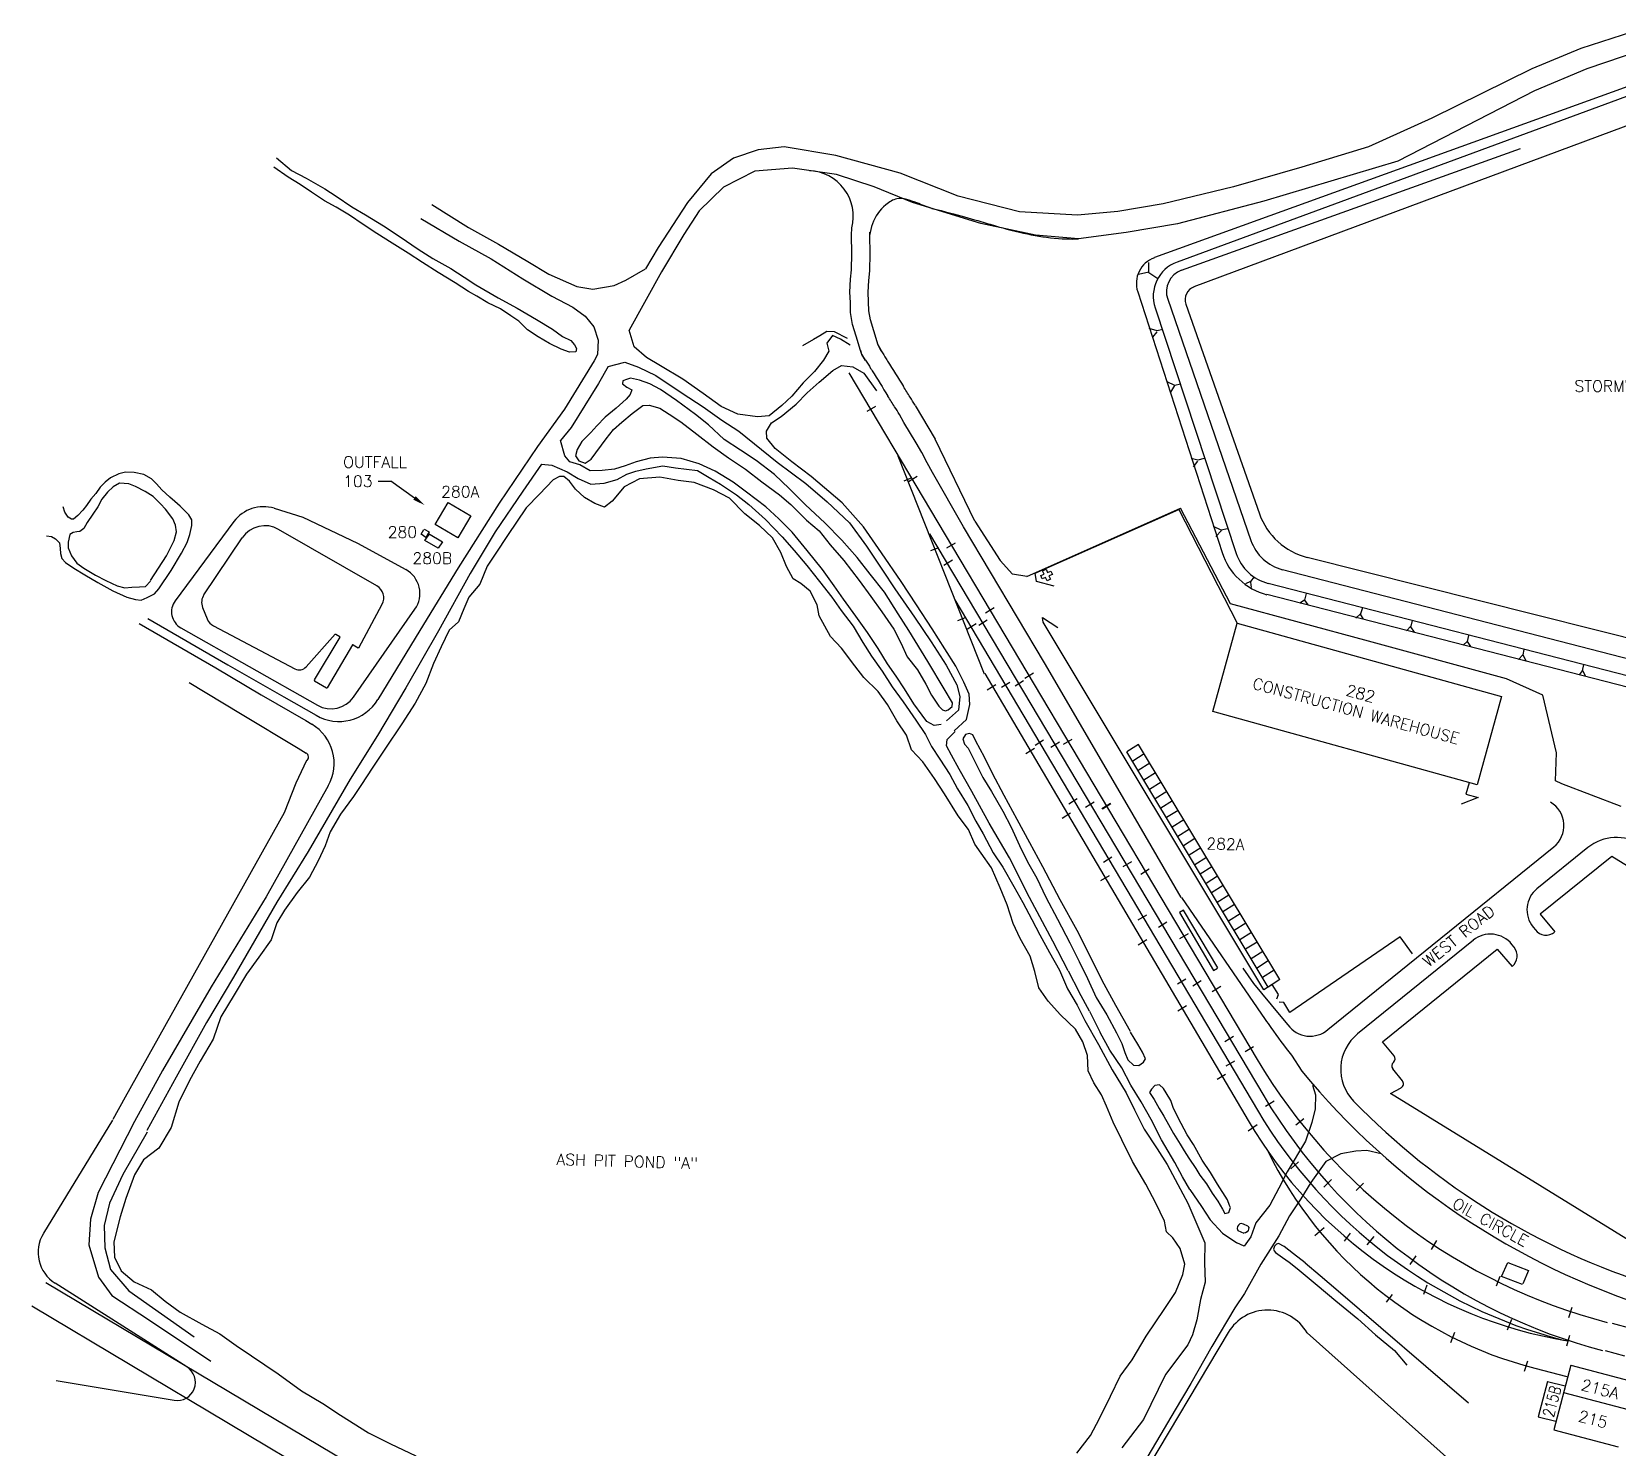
# Model space of a CAD drawing. Extents: x -16413 to 78405, y -232 to 83089.
# Drawn here: x -14526 to 6293, y 23874 to 42465 of the extents above; entities that cross this region are included whole.
import ezdxf
from ezdxf.enums import TextEntityAlignment as Align

# ---------------------------------------------------------------- set-up
doc = ezdxf.new("R2010")
doc.units = 0
doc.header["$LTSCALE"] = 350
doc.header["$MEASUREMENT"] = 0
doc.layers.add('BACKGROUND', color=7, linetype='CONTINUOUS')
doc.styles.add('SIMPLEX', font='SIMPLEX')
doc.styles.add('SITEMAS$0$SIMPLEX', font='SIMPLEX', dxfattribs={"width": 0.75})

msp = doc.modelspace()

# ---------------------------------------------------------------- linework, layer by layer
at = {"layer": 'BACKGROUND'}
for p, q in [((8210, 42387), (216, 39498)), ((8472, 42372), (513, 39439)), ((6493, 42465), (5815, 42246)), ((5815, 42246), (5169, 41978)), ((6601, 42220), (5894, 41976)), ((8570, 42030), (735, 39115)), ((5169, 41978), (3857, 41331)), ((5894, 41976), (5206, 41688)), ((5206, 41688), (3411, 40767)), ((3857, 41331), (3025, 40955)), ((-11311, 40807), (-11113, 40644)), ((-4988, 40914), (-5312, 40804)), ((-4646, 40954), (-4988, 40914)), ((-3969, 40839), (-4646, 40954)), ((-3125, 40606), (-3969, 40839)), ((572, 39333), (5024, 40932)), ((3025, 40955), (2151, 40686)), ((-11157, 40554), (-11348, 40685)), ((-11113, 40644), (-10924, 40540)), ((-5603, 40597), (-5917, 40222)), ((-5312, 40804), (-5603, 40597)), ((-5030, 40632), (-5443, 40422)), ((-4535, 40672), (-5030, 40632)), ((-3961, 40588), (-4535, 40672)), ((-2362, 40304), (-3125, 40606)), ((2151, 40686), (1254, 40430)), ((3411, 40767), (1654, 40240)), ((-10999, 40460), (-11157, 40554)), ((-10854, 40356), (-10999, 40460)), ((-10924, 40540), (-10675, 40401)), ((-10675, 40401), (-10527, 40304)), ((-5443, 40422), (-5764, 40113)), ((-3464, 40429), (-3961, 40588)), ((-2963, 40222), (-3464, 40429)), ((1254, 40430), (330, 40205)), ((-10680, 40243), (-10854, 40356)), ((-10530, 40163), (-10680, 40243)), ((-10527, 40304), (-10323, 40165)), ((-9270, 40196), (-8789, 39892)), ((-5917, 40222), (-6300, 39630)), ((-2062, 39946), (-2963, 40222)), ((-1558, 40099), (-2362, 40304)), ((330, 40205), (-263, 40103)), ((1654, 40240), (520, 39943)), ((-10352, 40057), (-10530, 40163)), ((-10174, 39933), (-10352, 40057)), ((-10323, 40165), (-10145, 40059)), ((-10145, 40059), (-9906, 39917)), ((-9415, 40014), (-8912, 39714)), ((-5764, 40113), (-5963, 39804)), ((-794, 40054), (-1558, 40099)), ((-263, 40103), (-794, 40054)), ((-9993, 39817), (-10174, 39933)), ((-9792, 39688), (-9993, 39817)), ((-9906, 39917), (-9689, 39770)), ((-9689, 39770), (-9453, 39611)), ((-8789, 39892), (-8397, 39677)), ((-5963, 39804), (-6257, 39311)), ((-3763, 39795), (-3758, 39890)), ((-3758, 39551), (-3763, 39795)), ((-3523, 39789), (-3520, 39834)), ((-3518, 39551), (-3523, 39789)), ((-1347, 39794), (-2062, 39946)), ((-783, 39747), (-1347, 39794)), ((-156, 39829), (-783, 39747)), ((520, 39943), (-156, 39829)), ((-9584, 39555), (-9792, 39688)), ((-9396, 39435), (-9584, 39555)), ((-9453, 39611), (-9258, 39486)), ((-8912, 39714), (-8494, 39484)), ((-8397, 39677), (-8013, 39448)), ((-6300, 39630), (-6465, 39352)), ((-9189, 39302), (-9396, 39435)), ((-9258, 39486), (-9023, 39355)), ((-9023, 39355), (-8848, 39242)), ((-8494, 39484), (-8079, 39218)), ((-8013, 39448), (-7736, 39283)), ((-6727, 39202), (-6465, 39352)), ((-3763, 39339), (-3758, 39551)), ((-3523, 39325), (-3518, 39551)), ((143, 39299), (143, 39436)), ((-8964, 39168), (-9189, 39302)), ((-8789, 39055), (-8964, 39168)), ((-8848, 39242), (-8693, 39141)), ((-8693, 39141), (-8402, 38968)), ((-8079, 39218), (-7695, 38990)), ((-7736, 39283), (-7368, 39118)), ((-6877, 39130), (-6727, 39202)), ((-6257, 39311), (-6683, 38547)), ((-3784, 39045), (-3774, 39215)), ((-3774, 39215), (-3763, 39339)), ((-3543, 39044), (-3534, 39197)), ((-3534, 39197), (-3523, 39325)), ((141, 39307), (7, 39277)), ((262, 39221), (143, 39299)), ((-8683, 38992), (-8789, 39055)), ((-8538, 38906), (-8683, 38992)), ((-8402, 38968), (-8150, 38836)), ((-7695, 38990), (-7423, 38846)), ((-7368, 39118), (-7157, 39082)), ((-7157, 39082), (-6877, 39130)), ((-3777, 38910), (-3784, 39045)), ((-3537, 38917), (-3543, 39044)), ((-4, 39048), (1103, 35627)), ((390, 38953), (1482, 35785)), ((-8371, 38824), (-8538, 38906)), ((-8236, 38735), (-8371, 38824)), ((-8128, 38662), (-8236, 38735)), ((-8150, 38836), (-7898, 38686)), ((-7423, 38846), (-7258, 38730)), ((-7258, 38730), (-7144, 38591)), ((-3776, 38776), (-3777, 38910)), ((-3747, 38622), (-3776, 38776)), ((-3536, 38800), (-3537, 38917)), ((-3513, 38680), (-3536, 38800)), ((223, 38838), (1290, 35613)), ((628, 38887), (1594, 36135)), ((-8015, 38550), (-8128, 38662)), ((-7874, 38457), (-8015, 38550)), ((-7898, 38686), (-7687, 38560)), ((-7687, 38560), (-7556, 38464)), ((-7144, 38591), (-7088, 38414)), ((-6617, 38328), (-6683, 38547)), ((-4088, 38529), (-4179, 38471)), ((-3986, 38525), (-4088, 38529)), ((-3813, 38438), (-3986, 38525)), ((-3699, 38467), (-3747, 38622)), ((-3470, 38537), (-3513, 38680)), ((-3413, 38348), (-3470, 38537)), ((252, 38535), (148, 38569)), ((246, 38524), (190, 38455)), ((324, 38553), (252, 38535)), ((-7728, 38370), (-7874, 38457)), ((-7575, 38297), (-7728, 38370)), ((-7556, 38464), (-7446, 38408)), ((-7446, 38408), (-7398, 38353)), ((-7398, 38353), (-7374, 38303)), ((-7088, 38414), (-7095, 38226)), ((-6453, 38186), (-6617, 38328)), ((-4262, 38424), (-4406, 38341)), ((-4179, 38471), (-4262, 38424)), ((-4012, 38474), (-4087, 38373)), ((-4087, 38373), (-4061, 38269)), ((-3908, 38427), (-4012, 38474)), ((-3778, 38350), (-3908, 38427)), ((-3643, 38279), (-3699, 38467)), ((-3372, 38270), (-3413, 38348)), ((-3370, 38275, -4740), (-3411, 38353, -4740)), ((-7464, 38258), (-7575, 38297)), ((-7141, 38141), (-7532, 37508)), ((-7381, 38262), (-7464, 38258)), ((-7374, 38303), (-7381, 38262)), ((-7095, 38226), (-7141, 38141)), ((-6956, 38068), (-6740, 38123)), ((-6740, 38123), (-6558, 38059)), ((-6269, 38077), (-6453, 38186)), ((-4131, 38151), (-4249, 38001)), ((-4061, 38269), (-4131, 38151)), ((-3627, 38224), (-3643, 38279)), ((-3625, 38229, -4740), (-3641, 38284, -4740)), ((-3577, 38146), (-3627, 38224)), ((-3576, 38151, -4740), (-3625, 38229, -4740)), ((-6956, 38068), (-7084, 37844)), ((-6717, 37899), (-6764, 37882)), ((-6665, 37913), (-6717, 37899)), ((-6546, 37887), (-6665, 37913)), ((-6558, 38059), (-6329, 37952)), ((-6329, 37952), (-5985, 37718)), ((-5977, 37903), (-6269, 38077)), ((-5709, 37714), (-5977, 37903)), ((-4249, 38001), (-4395, 37854)), ((-4186, 37861), (-4006, 38017)), ((-4006, 38017), (-3894, 38082)), ((-3894, 38082), (-3743, 38066)), ((-3799, 37984), (1565, 28967)), ((-3743, 38066), (-3602, 37982)), ((-3602, 37982), (-3433, 37749)), ((-7084, 37844), (-7442, 37268)), ((-6764, 37882), (-6770, 37841)), ((-6770, 37841), (-6714, 37799)), ((-6667, 37699), (-6719, 37641)), ((-6714, 37799), (-6648, 37760)), ((-6648, 37760), (-6667, 37699)), ((-6411, 37842), (-6546, 37887)), ((-6268, 37766), (-6411, 37842)), ((-6058, 37623), (-6268, 37766)), ((-5985, 37718), (-5710, 37540)), ((-5473, 37545), (-5709, 37714)), ((-4395, 37854), (-4544, 37679)), ((-4489, 37574), (-4343, 37721)), ((-4343, 37721), (-4186, 37861)), ((485, 37819), (383, 37867)), ((477, 37817), (426, 37731)), ((558, 37838), (485, 37819)), ((-7532, 37508), (-7884, 37019)), ((-6852, 37523), (-6995, 37402)), ((-6719, 37641), (-6852, 37523)), ((-6643, 37452), (-6501, 37556)), ((-6501, 37556), (-6418, 37560)), ((-6418, 37560), (-6279, 37522)), ((-6279, 37522), (-6157, 37441)), ((-5809, 37439), (-6058, 37623)), ((-5710, 37540), (-5464, 37363)), ((-5255, 37444), (-5473, 37545)), ((-4677, 37554), (-4845, 37419)), ((-4687, 37413), (-4489, 37574)), ((-4544, 37679), (-4677, 37554)), ((-3557, 37480), (-3444, 37549)), ((-2927, 37558, -4740), (-2665, 37114, -4740)), ((-7442, 37268), (-7584, 37095)), ((-7107, 37290), (-7186, 37203)), ((-6995, 37402), (-7107, 37290)), ((-6886, 37239), (-6776, 37335)), ((-6776, 37335), (-6643, 37452)), ((-6157, 37441), (-6003, 37340)), ((-6003, 37340), (-5793, 37179)), ((-5640, 37303), (-5809, 37439)), ((-5433, 37108), (-5640, 37303)), ((-5464, 37363), (-5243, 37218)), ((-4998, 37408), (-5255, 37444)), ((-4845, 37419), (-4998, 37408)), ((-4876, 37219), (-4812, 37327)), ((-4812, 37327), (-4687, 37413)), ((-3073, 37334, -4740), (-3133, 37436, -4740)), ((-2915, 37066, -4740), (-3073, 37334, -4740)), ((-7525, 36897), (-7584, 37095)), ((-7301, 37084), (-7364, 36978)), ((-7186, 37203), (-7301, 37084)), ((-7180, 36850), (-6985, 37119)), ((-6985, 37119), (-6886, 37239)), ((-5793, 37179), (-5578, 37015)), ((-5219, 36971), (-5433, 37108)), ((-5243, 37218), (-4737, 36814)), ((-4872, 37128), (-4876, 37219)), ((-4763, 36990), (-4872, 37128)), ((-2840, 36937, -4740), (-2915, 37066, -4740)), ((-2143, 36035, -4740), (-2665, 37114, -4740)), ((-7884, 37019), (-8389, 36272)), ((-7460, 36816), (-7525, 36897)), ((-7364, 36978), (-7388, 36893)), ((-7388, 36893), (-7344, 36831)), ((-7257, 36797), (-7180, 36850)), ((-6406, 36863), (-6588, 36817)), ((-6243, 36878), (-6406, 36863)), ((-6000, 36860), (-6243, 36878)), ((-5762, 36788), (-6000, 36860)), ((-5578, 37015), (-5378, 36869)), ((-5378, 36869), (-5154, 36718)), ((-5015, 36832), (-5219, 36971)), ((-4545, 36816), (-4763, 36990)), ((-2016, 34028), (-3148, 36889)), ((-2769, 36803, -4740), (-2840, 36937, -4740)), ((787, 36837), (698, 36862)), ((867, 36858), (787, 36837)), ((-13380, 36659), (-13491, 36608)), ((-13296, 36680), (-13380, 36659)), ((-13182, 36675), (-13296, 36680)), ((-13053, 36652), (-13182, 36675)), ((-12954, 36593), (-13053, 36652)), ((-7831, 36784), (-8079, 36429)), ((-7831, 36784), (-7696, 36774)), ((-7696, 36774), (-7497, 36684)), ((-7497, 36684), (-7352, 36597)), ((-7327, 36779), (-7460, 36816)), ((-7344, 36831), (-7257, 36797)), ((-7192, 36699), (-7327, 36779)), ((-7035, 36704), (-7192, 36699)), ((-6872, 36719), (-7035, 36704)), ((-6733, 36763), (-6872, 36719)), ((-6838, 36586), (-6714, 36653)), ((-6588, 36817), (-6733, 36763)), ((-6714, 36653), (-6592, 36693)), ((-6592, 36693), (-6460, 36726)), ((-6460, 36726), (-6240, 36764)), ((-6240, 36764), (-6074, 36736)), ((-6074, 36736), (-5929, 36720)), ((-5929, 36720), (-5784, 36703)), ((-5784, 36703), (-5629, 36611)), ((-5552, 36692), (-5762, 36788)), ((-5314, 36550), (-5552, 36692)), ((-5154, 36718), (-4938, 36554)), ((-4773, 36652), (-5015, 36832)), ((-4579, 36466), (-4773, 36652)), ((-4737, 36814), (-4362, 36532)), ((-4293, 36623), (-4545, 36816)), ((-2700, 36674, -4740), (-2769, 36803, -4740)), ((-2292, 35961), (-2700, 36674, -4740)), ((781, 36827), (722, 36752)), ((-13627, 36484), (-13685, 36402)), ((-13560, 36551), (-13627, 36484)), ((-13491, 36608), (-13560, 36551)), ((-13455, 36488), (-13532, 36418)), ((-13372, 36537), (-13455, 36488)), ((-13252, 36529), (-13372, 36537)), ((-13164, 36494), (-13252, 36529)), ((-13035, 36426), (-13164, 36494)), ((-12886, 36526), (-12954, 36593)), ((-12816, 36448), (-12886, 36526)), ((-12712, 36351), (-12816, 36448)), ((-9978, 36561), (-9812, 36561)), ((-9501, 36341), (-9812, 36561)), ((-7678, 36578), (-7860, 36391)), ((-7594, 36625), (-7678, 36578)), ((-7540, 36622), (-7594, 36625)), ((-7463, 36562), (-7540, 36622)), ((-7384, 36458), (-7463, 36562)), ((-7268, 36347), (-7384, 36458)), ((-7352, 36597), (-7184, 36525)), ((-7184, 36525), (-7010, 36534)), ((-7010, 36534), (-6838, 36586)), ((-6748, 36487), (-6903, 36299)), ((-6546, 36592), (-6748, 36487)), ((-6279, 36615), (-6546, 36592)), ((-6038, 36570), (-6279, 36615)), ((-5829, 36544), (-6038, 36570)), ((-5576, 36450), (-5829, 36544)), ((-5629, 36611), (-5483, 36524)), ((-5362, 36337), (-5576, 36450)), ((-5483, 36524), (-5272, 36384)), ((-5139, 36418), (-5314, 36550)), ((-4938, 36554), (-4709, 36382)), ((-4367, 36250), (-4579, 36466)), ((-4362, 36532), (-4081, 36292)), ((-3884, 36277), (-4293, 36623)), ((-3070, 36568), (-2965, 36610)), ((-3012, 36558), (-2899, 36626)), ((-14093, 36153), (-14112, 36226)), ((-13807, 36242), (-13853, 36180)), ((-13750, 36324), (-13807, 36242)), ((-13685, 36402), (-13750, 36324)), ((-13604, 36327), (-13657, 36224)), ((-13532, 36418), (-13604, 36327)), ((-12929, 36363), (-13035, 36426)), ((-12836, 36263), (-12929, 36363)), ((-12769, 36196), (-12836, 36263)), ((-12647, 36294), (-12712, 36351)), ((-12576, 36234), (-12647, 36294)), ((-12463, 36122), (-12576, 36234)), ((-9230, 35995), (-9059, 36282)), ((-9059, 36282), (-8761, 36105)), ((-8389, 36272), (-8926, 35422)), ((-8079, 36429), (-8440, 35899)), ((-7860, 36391), (-8035, 36214)), ((-7133, 36267), (-7268, 36347)), ((-7006, 36220), (-7133, 36267)), ((-6903, 36299), (-7006, 36220)), ((-5161, 36132), (-5362, 36337)), ((-5272, 36384), (-5108, 36258)), ((-4888, 36226), (-5139, 36418)), ((-5108, 36258), (-4889, 36058)), ((-4715, 36067), (-4888, 36226)), ((-4709, 36382), (-4560, 36257)), ((-4560, 36257), (-4351, 36052)), ((-4112, 36017), (-4367, 36250)), ((-4081, 36292), (-3790, 36017)), ((-3603, 35963), (-3884, 36277)), ((-14049, 36091), (-14093, 36153)), ((-14003, 36063), (-14049, 36091)), ((-13975, 36065), (-14003, 36063)), ((-13920, 36112), (-13975, 36065)), ((-13853, 36180), (-13920, 36112)), ((-13796, 36020), (-13843, 35941)), ((-13722, 36129), (-13796, 36020)), ((-13657, 36224), (-13722, 36129)), ((-12674, 36069), (-12769, 36196)), ((-12636, 35983), (-12674, 36069)), ((-11870, 36033), (-12643, 34989)), ((-12424, 36054), (-12463, 36122)), ((-12422, 35981), (-12424, 36054)), ((-11343, 36206), (-10966, 36090)), ((-10966, 36090), (-10246, 35750)), ((-8761, 36105), (-8932, 35818)), ((-8035, 36214), (-8278, 35848)), ((-4972, 35978), (-5161, 36132)), ((-4889, 36058), (-4673, 35831)), ((-4539, 35892), (-4715, 36067)), ((-4351, 36052), (-4185, 35909)), ((-3890, 35787), (-4112, 36017)), ((-3790, 36017), (-3565, 35707)), ((-2143, 36035, -4740), (-1811, 35522, -4740)), ((-1461, 35310, -4740), (557, 36208, -4740)), ((-1351, 35356, -4740), (537, 36189, -4740)), ((537, 36189, -4740), (1303, 34698, -4740)), ((1216, 34951, -4740), (557, 36208, -4740)), ((-14330, 35846), (-14265, 35834)), ((-14265, 35834), (-14212, 35803)), ((-14025, 35861), (-14049, 35760)), ((-13981, 35889), (-14025, 35861)), ((-13933, 35896), (-13981, 35889)), ((-13894, 35900), (-13933, 35896)), ((-13843, 35941), (-13894, 35900)), ((-12657, 35781), (-12625, 35896)), ((-12625, 35896), (-12636, 35983)), ((-12483, 35758), (-12448, 35862)), ((-12448, 35862), (-12422, 35981)), ((-12264, 35071), (-11762, 35818)), ((-9993, 35187), (-11284, 35929)), ((-9411, 35868), (-9376, 35927)), ((-9349, 35822), (-9411, 35868)), ((-9372, 35934), (-9306, 35895)), ((-9362, 35785), (-9309, 35860)), ((-9306, 35895), (-9349, 35822)), ((-9318, 35875), (-9133, 35764)), ((-8932, 35818), (-9230, 35995)), ((-8440, 35899), (-8767, 35350)), ((-8278, 35848), (-8430, 35616)), ((-4799, 35819), (-4972, 35978)), ((-4689, 35627), (-4799, 35819)), ((-4673, 35831), (-4513, 35652)), ((-4345, 35650), (-4539, 35892)), ((-4185, 35909), (-4043, 35726)), ((-3368, 35619), (-3603, 35963)), ((-2739, 35870), (1652, 28488)), ((-1229, 34175), (-2292, 35961)), ((1092, 35917), (990, 35965)), ((1097, 35914), (1023, 35835)), ((1173, 35938), (1092, 35917)), ((-14212, 35803), (-14160, 35754)), ((-14160, 35754), (-14152, 35677)), ((-14152, 35677), (-14147, 35612)), ((-14147, 35612), (-14130, 35548)), ((-14049, 35760), (-14048, 35687)), ((-14048, 35687), (-14004, 35580)), ((-12758, 35582), (-12657, 35781)), ((-12693, 35391), (-12559, 35615)), ((-12559, 35615), (-12483, 35758)), ((-10246, 35750), (-9615, 35402)), ((-9190, 35683), (-9362, 35785)), ((-9133, 35764), (-9190, 35683)), ((-8430, 35616), (-8546, 35446)), ((-4615, 35443), (-4689, 35627)), ((-4513, 35652), (-4348, 35456)), ((-4141, 35403), (-4345, 35650)), ((-4043, 35726), (-3861, 35520)), ((-3686, 35558), (-3890, 35787)), ((-3565, 35707), (-3356, 35393)), ((-3108, 35245), (-3368, 35619)), ((-2721, 35651), (-2617, 35693)), ((-2510, 35685), (-2397, 35753)), ((-14130, 35548), (-14083, 35493)), ((-14083, 35493), (-13974, 35420)), ((-14004, 35580), (-13935, 35486)), ((-13974, 35420), (-13829, 35333)), ((-13935, 35486), (-13840, 35420)), ((-13840, 35420), (-13687, 35329)), ((-12968, 35259), (-12758, 35582)), ((-8926, 35422), (-9431, 34599)), ((-8546, 35446), (-8644, 35209)), ((-4530, 35279), (-4615, 35443)), ((-4348, 35456), (-4180, 35243)), ((-3989, 35186), (-4141, 35403)), ((-3861, 35520), (-3660, 35256)), ((-3519, 35343), (-3686, 35558)), ((-3356, 35393), (-3194, 35149)), ((-2548, 35460), (-2435, 35529)), ((-1650, 35342, -4740), (-1811, 35522, -4740)), ((-1252, 35386, 36), (-1208, 35406, 36)), ((-1208, 35406, 36), (-1188, 35362, 36)), ((10040, 33292), (1899, 35399)), ((9695, 33676), (2223, 35560)), ((-13829, 35333), (-13657, 35231)), ((-13687, 35329), (-13551, 35257)), ((-13657, 35231), (-13461, 35123)), ((-13551, 35257), (-13405, 35188)), ((-13405, 35188), (-13303, 35163)), ((-13032, 35181), (-12965, 35249)), ((-12855, 35147), (-12693, 35391)), ((-8767, 35350), (-9185, 34596)), ((-8644, 35209), (-8786, 35041)), ((-4426, 35218), (-4530, 35279)), ((-4303, 35117), (-4426, 35218)), ((-4180, 35243), (-4022, 35037)), ((-3866, 35014), (-3989, 35186)), ((-3660, 35256), (-3506, 35048)), ((-3329, 35104), (-3519, 35343)), ((-2910, 34937), (-3108, 35245)), ((-1461, 35310, -4740), (-1650, 35342, -4740)), ((-1333, 35243, -4740), (-1351, 35356, -4740)), ((-1100, 35183, -4740), (-1333, 35243, -4740)), ((-1276, 35323, 36), (-1232, 35342, 36)), ((-1257, 35279, 36), (-1276, 35323, 36)), ((-1213, 35298, 36), (-1257, 35279, 36)), ((-1232, 35342, 36), (-1252, 35386, 36)), ((-1194, 35254, 36), (-1213, 35298, 36)), ((-1150, 35274, 36), (-1194, 35254, 36)), ((-1188, 35362, 36), (-1144, 35381, 36)), ((-1125, 35337, 36), (-1169, 35318, 36)), ((-1169, 35318, 36), (-1150, 35274, 36)), ((-1144, 35381, 36), (-1125, 35337, 36)), ((1478, 35243), (1410, 35212)), ((1475, 35238), (1484, 35168)), ((1525, 35308), (1478, 35243)), ((8630, 33436), (1710, 35220)), ((-13461, 35123), (-13277, 35041)), ((-13303, 35163), (-13209, 35170)), ((-13277, 35041), (-13162, 35008)), ((-13209, 35170), (-13109, 35173)), ((-13162, 35008), (-13087, 34999)), ((-13109, 35173), (-13032, 35181)), ((-13087, 34999), (-13012, 35035)), ((-13012, 35035), (-12912, 35083)), ((-12912, 35083), (-12855, 35147)), ((-8786, 35041), (-8852, 34884)), ((-4214, 34937), (-4303, 35117)), ((-4022, 35037), (-3899, 34865)), ((-3704, 34791), (-3866, 35014)), ((-3506, 35048), (-3365, 34848)), ((-3150, 34819), (-3329, 35104)), ((-3194, 35149), (-2933, 34775)), ((-2405, 35004), (1568, 28302)), ((7288, 33633), (1693, 35072)), ((2185, 35001), (2124, 34959)), ((2208, 35087), (2185, 35001)), ((2185, 35001), (2228, 34940)), ((-12282, 34904), (-12222, 34753)), ((-10300, 33726), (-9494, 34881)), ((-10230, 34375), (-9924, 34946)), ((-8852, 34884), (-8924, 34716)), ((-4186, 34794), (-4214, 34937)), ((-4038, 34523), (-4186, 34794)), ((-3899, 34865), (-3741, 34659)), ((-3552, 34574), (-3704, 34791)), ((-3365, 34848), (-3206, 34619)), ((-3011, 34602), (-3150, 34819)), ((-2933, 34775), (-2714, 34454)), ((-2702, 34623), (-2910, 34937)), ((-2367, 34731), (-2263, 34772)), ((-2003, 34833), (-1890, 34902)), ((-1255, 34770, -4740), (-1051, 34642, -4740)), ((-1245, 34711, -4740), (-1255, 34770, -4740)), ((3027, 34460, -4740), (1216, 34951, -4740)), ((2921, 34820), (2859, 34764)), ((2918, 34815), (2957, 34749)), ((2946, 34898), (2921, 34820)), ((-13114, 34693), (-12107, 34112)), ((-13002, 34760), (-11949, 34152)), ((-12568, 34637), (-10773, 33619)), ((-12139, 34661), (-11069, 34097)), ((-9431, 34599), (-9979, 33696)), ((-9185, 34596), (-9614, 33850)), ((-9045, 34606), (-9148, 34386)), ((-8924, 34716), (-9045, 34606)), ((-3741, 34659), (-3615, 34444)), ((-3410, 34364), (-3552, 34574)), ((-3206, 34619), (-3116, 34440)), ((-2761, 34193), (-3011, 34602)), ((-2535, 34362), (-2702, 34623)), ((-2240, 34623), (-2127, 34691)), ((-2092, 34670), (-1979, 34739)), ((1650, 29883, -4740), (-1245, 34711, -4740)), ((981, 33539, -4740), (1303, 34698, -4740)), ((1303, 34698, -4740), (4771, 33734, -4740)), ((3581, 34656), (3525, 34597)), ((3578, 34651), (3628, 34578)), ((3598, 34732), (3581, 34656)), ((-10543, 34552), (-10923, 34123)), ((-10480, 34514), (-10815, 33951)), ((-10313, 34412), (-10648, 33850)), ((-10543, 34552), (-10534, 34553)), ((-10534, 34553), (-10482, 34522)), ((-10480, 34514), (-10482, 34522)), ((-10305, 34414), (-10313, 34412)), ((-10305, 34414), (-10238, 34373)), ((-10230, 34375), (-10238, 34373)), ((-9148, 34386), (-9251, 34166)), ((-3893, 34367), (-4038, 34523)), ((-3720, 34137), (-3893, 34367)), ((-3615, 34444), (-3499, 34262)), ((-3289, 34165), (-3410, 34364)), ((-3116, 34440), (-3029, 34255)), ((-2714, 34454), (-2517, 34147)), ((-2394, 34132), (-2535, 34362)), ((4839, 33968, -4740), (3027, 34460, -4740)), ((4322, 34458), (4271, 34410)), ((4338, 34534), (4322, 34458)), ((4322, 34458), (4366, 34389)), ((5066, 34351), (5053, 34280)), ((-11949, 34152), (-11214, 33732)), ((-9251, 34166), (-9351, 33903)), ((-3499, 34262), (-3361, 34068)), ((-3177, 34000), (-3289, 34165)), ((-3029, 34255), (-2896, 34086)), ((-2546, 33833), (-2761, 34193)), ((-2517, 34147), (-2377, 33888)), ((-142, 32318), (-1229, 34175)), ((5053, 34280), (4996, 34221)), ((5053, 34280), (5096, 34197)), ((5851, 34153), (5832, 34072)), ((-12107, 34112), (-11512, 33757)), ((-10815, 33951), (-10813, 33942)), ((-10813, 33942), (-10656, 33848)), ((-3601, 33982), (-3720, 34137)), ((-3414, 33801), (-3601, 33982)), ((-3361, 34068), (-3230, 33863)), ((-3064, 33835), (-3177, 34000)), ((-2896, 34086), (-2786, 33895)), ((-2285, 33921), (-2394, 34132)), ((-2012, 34035), (1448, 28165)), ((-1615, 33876), (-1502, 33945)), ((-1484, 33974), (-1372, 34043)), ((5316, 33751, -4740), (4839, 33968, -4740)), ((5832, 34072), (5792, 34017)), ((5835, 34077), (5876, 34003)), ((-12457, 33920), (-11783, 33513)), ((-11512, 33757), (-10926, 33418)), ((-11214, 33732), (-10792, 33488)), ((-10656, 33848), (-10648, 33850)), ((-9614, 33850), (-9987, 33223)), ((-9351, 33903), (-9489, 33648)), ((-3291, 33630), (-3414, 33801)), ((-3230, 33863), (-3082, 33663)), ((-2943, 33637), (-3064, 33835)), ((-2786, 33895), (-2710, 33752)), ((-2710, 33752), (-2617, 33607)), ((-2438, 33652), (-2546, 33833)), ((-2377, 33888), (-2338, 33733)), ((-2338, 33733), (-2357, 33554)), ((-2217, 33764), (-2285, 33921)), ((-2210, 33628), (-2217, 33764)), ((-1981, 33823), (-1869, 33892)), ((-1794, 33856), (-1682, 33924)), ((4771, 33734, -4740), (4452, 32573, -4740)), ((5495, 32995, -4740), (5316, 33751, -4740)), ((-9489, 33648), (-9666, 33374)), ((-3166, 33415), (-3291, 33630)), ((-3082, 33663), (-2916, 33423)), ((-2835, 33488), (-2943, 33637)), ((-2617, 33607), (-2566, 33558)), ((-2566, 33558), (-2529, 33545)), ((-2529, 33545), (-2493, 33560)), ((-2357, 33554), (-2514, 33413)), ((-2493, 33560), (-2442, 33601)), ((-2442, 33601), (-2438, 33652)), ((-2253, 33434), (-2210, 33628)), ((4452, 32573, -4740), (981, 33539, -4740)), ((-11783, 33513), (-11027, 33056)), ((-10926, 33418), (-10848, 33371)), ((-9666, 33374), (-9890, 33044)), ((-3039, 33227), (-3166, 33415)), ((-2916, 33423), (-2789, 33236)), ((-2771, 33407), (-2835, 33488)), ((-2677, 33352), (-2771, 33407)), ((-2584, 33367), (-2677, 33352)), ((-2416, 33282), (-2253, 33434)), ((-9987, 33223), (-10345, 32647)), ((-2972, 33032), (-3039, 33227)), ((-2789, 33236), (-2713, 33078)), ((-2514, 33088), (-2508, 33169)), ((-2508, 33169), (-2403, 33275)), ((-2265, 33237), (-2301, 33178)), ((-2301, 33178), (-2278, 33110)), ((-2278, 33110), (-2230, 33055)), ((-2213, 33250), (-2265, 33237)), ((-2169, 33233), (-2213, 33250)), ((-2130, 33148), (-2169, 33233)), ((-2015, 32936), (-2130, 33148)), ((-1352, 33097), (-1239, 33166)), ((-1144, 33070), (-1032, 33138)), ((-979, 33107), (-866, 33175)), ((8, 33104, -4740), (-145, 33008, -4740)), ((1860, 30016, -4740), (8, 33104, -4740)), ((-11027, 33056), (-10921, 32992)), ((-9890, 33044), (-10055, 32791)), ((-2826, 32875), (-2972, 33032)), ((-2713, 33078), (-2601, 32913)), ((-2601, 32913), (-2470, 32709)), ((-2447, 32964), (-2514, 33088)), ((-2347, 32778), (-2447, 32964)), ((-2230, 33055), (-2037, 32672)), ((-1910, 32721), (-2015, 32936)), ((-1473, 32987), (-1361, 33055)), ((-64, 33059, -4740), (-145, 33008, -4740)), ((1707, 29919, -4740), (-145, 33008, -4740)), ((82, 32980, -4740), (-70, 32884, -4740)), ((5480, 32626, -4740), (5495, 32995, -4740)), ((-10917, 32893), (-11058, 32596)), ((-10055, 32791), (-10195, 32580)), ((-2674, 32659), (-2826, 32875)), ((-2470, 32709), (-2369, 32523)), ((-2183, 32486), (-2347, 32778)), ((-1758, 32434), (-1910, 32721)), ((156, 32857, -4740), (4, 32761, -4740)), ((230, 32733, -4740), (78, 32637, -4740)), ((-10632, 32562), (-11449, 31105)), ((-11058, 32596), (-11210, 32206)), ((-10345, 32647), (-10894, 31698)), ((-10195, 32580), (-10302, 32423)), ((-2543, 32454), (-2674, 32659)), ((-2369, 32523), (-2234, 32302)), ((-1954, 32069), (-2183, 32486)), ((-2037, 32672), (-1923, 32488)), ((-1923, 32488), (-1773, 32228)), ((304, 32610, -4740), (152, 32514, -4740)), ((378, 32486, -4740), (226, 32390, -4740)), ((4348, 32602, -4740), (4306, 32452, -4740)), ((5564, 32586), (5481, 32626)), ((6343, 32289), (5564, 32586)), ((-10302, 32423), (-10471, 32187)), ((-2361, 32165), (-2543, 32454)), ((-2234, 32302), (-2130, 32099)), ((-1588, 32118), (-1758, 32434)), ((-910, 32324), (-797, 32393)), ((-688, 32280), (-576, 32349)), ((-474, 32264), (-362, 32333)), ((-468, 32261), (-356, 32329)), ((566, 31095), (-142, 32318)), ((452, 32363, -4740), (300, 32267, -4740)), ((4468, 32407, -4740), (4244, 32320, -4740)), ((4306, 32452, -4740), (4468, 32407, -4740)), ((-11210, 32206), (-13297, 28472)), ((-10471, 32187), (-10607, 31958)), ((-2227, 31987), (-2361, 32165)), ((-2130, 32099), (-2034, 31930)), ((-1689, 31617), (-1954, 32069)), ((-1773, 32228), (-1664, 32020)), ((-1420, 31812), (-1588, 32118)), ((-997, 32137), (-885, 32205)), ((526, 32239, -4740), (374, 32143, -4740)), ((600, 32116, -4740), (448, 32019, -4740)), ((-10607, 31958), (-10674, 31774)), ((-2144, 31797), (-2227, 31987)), ((-2034, 31930), (-1900, 31682)), ((-1664, 32020), (-1557, 31778)), ((674, 31992, -4740), (522, 31896, -4740)), ((748, 31869, -4740), (596, 31772, -4740)), ((-10894, 31698), (-11306, 31032)), ((-10674, 31774), (-10765, 31575)), ((-2060, 31677), (-2144, 31797)), ((-1923, 31483), (-2060, 31677)), ((-1900, 31682), (-1773, 31494)), ((-1557, 31778), (-1452, 31563)), ((-1250, 31496), (-1420, 31812)), ((823, 31745, -4740), (670, 31649, -4740)), ((2494, 29361), (5458, 31758)), ((5906, 31750), (5237, 31209)), ((-10765, 31575), (-10878, 31361)), ((-1812, 31220), (-1923, 31483)), ((-1773, 31494), (-1629, 31240)), ((-1424, 31094), (-1689, 31617)), ((-1452, 31563), (-1330, 31347)), ((-1023, 31066), (-1250, 31496)), ((-455, 31559), (-342, 31628)), ((-195, 31500), (-82, 31568)), ((35, 31403), (147, 31472)), ((897, 31622, -4740), (744, 31525, -4740)), ((971, 31498, -4740), (818, 31402, -4740)), ((6219, 31632), (5282, 30875)), ((9806, 29424), (6219, 31632)), ((-10878, 31361), (-11039, 31162)), ((-1629, 31240), (-1514, 31031)), ((-1330, 31347), (-1210, 31097)), ((-488, 31316), (-376, 31384)), ((1045, 31375, -4740), (893, 31278, -4740)), ((1119, 31251, -4740), (967, 31155, -4740)), ((-11449, 31105), (-12168, 29923)), ((-11306, 31032), (-11875, 30050)), ((-11039, 31162), (-11207, 30926)), ((-1720, 30997), (-1812, 31220)), ((-1514, 31031), (-1396, 30806)), ((-1119, 30519), (-1424, 31094)), ((-1210, 31097), (-1059, 30810)), ((-797, 30663), (-1023, 31066)), ((569, 31096), (1671, 29493)), ((1193, 31127, -4740), (1041, 31031, -4740)), ((-11207, 30926), (-11306, 30760)), ((-1640, 30753), (-1720, 30997)), ((3, 30800), (116, 30868)), ((598, 30929), (543, 30896)), ((543, 30896), (990, 30136)), ((1047, 30172), (598, 30929)), ((1267, 31004, -4740), (1115, 30908, -4740)), ((1341, 30880, -4740), (1189, 30784, -4740)), ((5282, 30875), (5471, 30642)), ((-11306, 30760), (-11382, 30538)), ((-1546, 30557), (-1640, 30753)), ((-1396, 30806), (-1291, 30603)), ((-1059, 30810), (-895, 30498)), ((-646, 30359), (-797, 30663)), ((267, 30707), (380, 30775)), ((551, 30554), (664, 30622)), ((1415, 30757, -4740), (1263, 30661, -4740)), ((1489, 30633, -4740), (1337, 30537, -4740)), ((5187, 30706), (5218, 30668)), ((-11382, 30538), (-11545, 30312)), ((-1417, 30325), (-1546, 30557)), ((-1291, 30603), (-1162, 30372)), ((-915, 30131), (-1119, 30519)), ((-895, 30498), (-771, 30254)), ((1, 30474), (114, 30543)), ((1563, 30510, -4740), (1411, 30414, -4740)), ((3441, 30577, -4740), (1994, 29586, -4740)), ((4405, 30536), (2883, 29305)), ((3212, 29200), (4715, 30416)), ((3605, 30356, -4740), (3441, 30577, -4740)), ((4715, 30416), (4912, 30188)), ((4938, 30442), (4907, 30479)), ((-11545, 30312), (-11707, 30086)), ((-1356, 30121), (-1417, 30325)), ((-1162, 30372), (-1033, 30140)), ((-771, 30254), (-664, 30029)), ((-472, 30004), (-646, 30359)), ((1637, 30386, -4740), (1485, 30290, -4740)), ((1711, 30263, -4740), (1554, 30163, -4740)), ((-11875, 30050), (-12230, 29453)), ((-11707, 30086), (-11868, 29816)), ((-1302, 29906), (-1356, 30121)), ((-1033, 30140), (-926, 29894)), ((-915, 30131), (-773, 29850)), ((-664, 30029), (-550, 29783)), ((-293, 29674), (-472, 30004)), ((517, 29960), (630, 30028)), ((718, 29936), (831, 30004)), ((990, 30136), (1045, 30168)), ((1377, 30167), (1515, 29966)), ((1786, 30139, -4740), (1633, 30043, -4740)), ((1860, 30016, -4740), (1707, 29919, -4740)), ((-12168, 29923), (-12807, 28824)), ((-11868, 29816), (-12041, 29526)), ((-1179, 29734), (-1302, 29906)), ((-926, 29894), (-801, 29680)), ((-639, 29602), (-773, 29850)), ((-550, 29783), (-408, 29555)), ((974, 29861), (1087, 29930)), ((1515, 29966), (1852, 29560)), ((1762, 29954, -4740), (1650, 29883, -4740)), ((1846, 29821, -4740), (1762, 29954, -4740)), ((1822, 29762, -4740), (1846, 29821, -4740)), ((-1019, 29555), (-1179, 29734)), ((-801, 29680), (-697, 29477)), ((-639, 29602), (-497, 29321)), ((-100, 29335), (-293, 29674)), ((522, 29606), (635, 29675)), ((1913, 29714, -4740), (1854, 29718, -4740)), ((1994, 29586, -4740), (1913, 29714, -4740)), ((-12230, 29453), (-12628, 28734)), ((-12041, 29526), (-12143, 29236)), ((-821, 29367), (-1019, 29555)), ((-725, 29198), (-821, 29367)), ((-697, 29477), (-519, 29165)), ((-408, 29555), (-281, 29318)), ((1852, 29560), (1968, 29421)), ((-12143, 29236), (-12316, 28945)), ((-662, 29020), (-725, 29198)), ((-519, 29165), (-338, 28833)), ((-368, 29089), (-497, 29321)), ((-281, 29318), (-212, 29178)), ((-212, 29178), (-175, 29058)), ((-2, 29170), (-97, 29325)), ((59, 29062), (-2, 29170)), ((1142, 29204), (1254, 29272)), ((3363, 29013), (3212, 29200)), ((-12316, 28945), (-12453, 28690)), ((-655, 28819), (-662, 29020)), ((-212, 28856), (-368, 29089)), ((-175, 29058), (-134, 28962)), ((-134, 28962), (-60, 28891)), ((98, 28976), (59, 29062)), ((71, 28930), (98, 28976)), ((1158, 28883), (1271, 28951)), ((1406, 29070), (1518, 29139)), ((2014, 29024), (2151, 28814)), ((-12807, 28824), (-13175, 28153)), ((-12628, 28734), (-13013, 28036)), ((-580, 28662), (-655, 28819)), ((-338, 28833), (-154, 28527)), ((-93, 28631), (-212, 28856)), ((-60, 28891), (9, 28886)), ((9, 28886), (71, 28930)), ((1038, 28707), (1150, 28776)), ((3472, 28687), (3345, 28845)), ((-12453, 28690), (-12593, 28408)), ((-478, 28503), (-580, 28662)), ((-154, 28527), (-46, 28308)), ((43, 28410), (-93, 28631)), ((177, 28579), (150, 28533)), ((150, 28533), (212, 28442)), ((222, 28624), (177, 28579)), ((281, 28634), (222, 28624)), ((333, 28585), (281, 28634)), ((370, 28527), (333, 28585)), ((429, 28430), (370, 28527)), ((2290, 28632), (2329, 28503)), ((3313, 28521), (3454, 28597)), ((-13297, 28472), (-13460, 28179)), ((-12593, 28408), (-12693, 28075)), ((-413, 28352), (-478, 28503)), ((-325, 28145), (-413, 28352)), ((172, 28178), (43, 28410)), ((212, 28442), (276, 28324)), ((276, 28324), (341, 28222)), ((463, 28337), (429, 28430)), ((526, 28202), (463, 28337)), ((1673, 28353), (1786, 28422)), ((2327, 28317), (2284, 28141)), ((2329, 28503), (2327, 28317)), ((6885, 26321), (3313, 28521)), ((-13466, 28169), (-14371, 26684)), ((-13175, 28153), (-13654, 27221)), ((-213, 27910), (-325, 28145)), ((-46, 28308), (81, 28050)), ((310, 27914), (172, 28178)), ((341, 28222), (402, 28114)), ((402, 28114), (466, 27996)), ((644, 27979), (526, 28202)), ((1563, 28109), (1448, 28027)), ((2178, 28187), (2073, 28105)), ((2284, 28141), (2200, 27895)), ((-13012, 28012), (-13328, 27455)), ((-12693, 28075), (-12855, 27802)), ((-71, 27629), (-213, 27910)), ((81, 28050), (252, 27793)), ((483, 27614), (310, 27914)), ((466, 27996), (552, 27855)), ((728, 27849), (644, 27979)), ((-12855, 27802), (-13060, 27648)), ((252, 27793), (384, 27589)), ((552, 27855), (608, 27768)), ((608, 27768), (666, 27671)), ((841, 27647), (728, 27849)), ((2200, 27895), (1960, 27491)), ((2665, 27726), (2465, 27626)), ((2860, 27765), (2665, 27726)), ((3004, 27773), (2860, 27765)), ((3194, 27727), (3004, 27773)), ((-13060, 27648), (-13177, 27451)), ((102, 27329), (-71, 27629)), ((384, 27589), (521, 27324)), ((583, 27428), (483, 27614)), ((666, 27671), (757, 27536)), ((757, 27536), (813, 27449)), ((950, 27484), (841, 27647)), ((1045, 27329), (950, 27484)), ((1960, 27491), (1848, 27277)), ((2107, 27623), (2006, 27532)), ((2465, 27626), (2267, 27353)), ((-13328, 27455), (-13505, 27082)), ((-13177, 27451), (-13292, 27140)), ((236, 27081), (102, 27329)), ((521, 27324), (656, 27080)), ((679, 27259), (583, 27428)), ((813, 27449), (897, 27336)), ((897, 27336), (974, 27210)), ((1173, 27123), (1045, 27329)), ((1848, 27277), (1730, 27052)), ((2267, 27353), (2137, 27135)), ((2539, 27392), (2441, 27290)), ((2961, 27341), (2865, 27246)), ((-13654, 27221), (-13756, 26872)), ((-13505, 27082), (-13573, 26788)), ((-13292, 27140), (-13363, 26901)), ((349, 26845), (236, 27081)), ((656, 27080), (758, 26833)), ((679, 27259), (833, 27037)), ((974, 27210), (1046, 27105)), ((1046, 27105), (1111, 27003)), ((1201, 27048), (1173, 27123)), ((2137, 27135), (1989, 26912)), ((-13756, 26872), (-13775, 26534)), ((-13363, 26901), (-13447, 26572)), ((833, 27037), (946, 26861)), ((946, 26861), (1108, 26687)), ((1111, 27003), (1138, 26943)), ((1138, 26943), (1191, 26956)), ((1191, 26956), (1213, 27023)), ((1213, 27023), (1201, 27048)), ((1730, 27052), (1545, 26820)), ((1989, 26912), (1850, 26652)), ((-13573, 26788), (-13565, 26495)), ((376, 26703), (349, 26845)), ((457, 26626), (376, 26703)), ((758, 26833), (876, 26560)), ((1108, 26687), (1296, 26559)), ((1308, 26772), (1303, 26748)), ((1303, 26748), (1312, 26723)), ((1321, 26791), (1308, 26772)), ((1312, 26723), (1388, 26686)), ((1336, 26807), (1321, 26791)), ((1356, 26813), (1336, 26807)), ((1387, 26804), (1356, 26813)), ((1443, 26779), (1387, 26804)), ((1410, 26691), (1388, 26686)), ((1431, 26704), (1410, 26691)), ((1445, 26720), (1431, 26704)), ((1443, 26779), (1457, 26759)), ((1452, 26739), (1445, 26720)), ((1457, 26759), (1452, 26739)), ((1545, 26820), (1482, 26636)), ((1850, 26652), (1613, 26280)), ((2443, 26758), (2322, 26650)), ((2787, 26684), (2707, 26581)), ((-13775, 26534), (-13647, 26109)), ((-13565, 26495), (-13492, 26209)), ((-13447, 26572), (-13440, 26371)), ((555, 26484), (457, 26626)), ((616, 26281), (555, 26484)), ((876, 26560), (875, 26297)), ((1395, 26516), (1296, 26559)), ((1482, 26636), (1395, 26516)), ((1794, 26517), (1781, 26474)), ((1781, 26474), (1788, 26454)), ((1788, 26454), (1807, 26432)), ((1818, 26540), (1794, 26517)), ((1844, 26551), (1818, 26540)), ((1921, 26512), (1844, 26551)), ((2041, 26414), (1921, 26512)), ((3097, 26641), (3005, 26535)), ((3918, 26591), (3847, 26473)), ((-13440, 26371), (-13350, 26192)), ((590, 26142), (616, 26281)), ((875, 26297), (881, 26044)), ((1613, 26280), (1398, 25894)), ((1807, 26432), (1896, 26366)), ((1896, 26366), (1985, 26304)), ((1985, 26304), (2090, 26224)), ((2195, 26296), (2041, 26414)), ((2195, 26296), (2392, 26128)), ((3646, 26389), (3568, 26274)), ((4774, 26115), (4855, 26301)), ((4855, 26301), (5129, 26196)), ((-14342, 26039), (6113, 13867)), ((-12487, 24930), (-14218, 26029)), ((-13647, 26109), (-13472, 25868)), ((-13492, 26209), (-13249, 25928)), ((-13350, 26192), (-13182, 26049)), ((-13182, 26049), (-12952, 25940)), ((491, 25906), (590, 26142)), ((881, 26044), (822, 25815)), ((2090, 26224), (2353, 26003)), ((2392, 26128), (2629, 25927)), ((4749, 26116), (4703, 25992)), ((5048, 26010), (4774, 26115)), ((5129, 26196), (5054, 26021)), ((-13472, 25868), (-12980, 25545)), ((-13249, 25928), (-12392, 25326)), ((-12952, 25940), (-12773, 25792)), ((351, 25695), (491, 25906)), ((1398, 25894), (1271, 25705)), ((2353, 26003), (2597, 25799)), ((2629, 25927), (4340, 24456)), ((3336, 25881), (3256, 25778)), ((3793, 26005), (3748, 25881)), ((-14526, 25730), (-6906, 21195)), ((-12773, 25792), (-12578, 25648)), ((-12578, 25648), (-12291, 25491)), ((108, 25334), (351, 25695)), ((822, 25815), (772, 25548)), ((1271, 25705), (970, 25199)), ((2597, 25799), (2884, 25561)), ((5694, 25708), (5651, 25573)), ((-12980, 25545), (-12176, 25005)), ((-12291, 25491), (-12057, 25366)), ((772, 25548), (716, 25349)), ((2884, 25561), (3119, 25349)), ((4902, 25552), (4848, 25414)), ((6227, 25503), (6483, 25436)), ((-12057, 25366), (-11841, 25209)), ((-11841, 25209), (-11639, 25075)), ((-1973, 20075), (1186, 25383)), ((-77, 25023), (108, 25334)), ((654, 25218), (362, 24832)), ((716, 25349), (654, 25218)), ((970, 25199), (694, 24710)), ((4770, 23104), (2219, 25379)), ((3119, 25349), (3366, 25144)), ((4156, 25382), (4103, 25244)), ((5666, 25340), (5624, 25204)), ((-11639, 25075), (-11289, 24838)), ((-233, 24807), (-77, 25023)), ((3366, 25144), (3531, 24951)), ((5114, 25007), (5071, 24871)), ((6132, 25144), (6389, 25076)), ((-11289, 24838), (-10985, 24616)), ((-361, 24546), (-233, 24807)), ((362, 24832), (72, 24241)), ((5209, 24913), (5630, 24805)), ((5682, 24952), (5459, 24105)), ((5682, 24952), (6529, 24729)), ((-14206, 24751), (-12656, 24491)), ((-10985, 24616), (-10705, 24449)), ((694, 24710), (489, 24365)), ((5378, 24740), (5256, 24276)), ((5378, 24740), (5610, 24679)), ((5587, 24592), (6434, 24369)), ((-10705, 24449), (-10473, 24296)), ((-506, 24253), (-361, 24546)), ((489, 24365), (243, 23951)), ((-10473, 24296), (-10105, 24064)), ((-626, 24029), (-506, 24253)), ((72, 24241), (-213, 23866)), ((5256, 24276), (5488, 24215)), ((-10105, 24064), (-9813, 23918)), ((-805, 23799), (-626, 24029)), ((243, 23951), (58, 23641)), ((5459, 24105), (6306, 23882)), ((-9813, 23918), (-9483, 23763))]:
    msp.add_line(p, q, dxfattribs=at)
for centre, radius, start, end in [((-4338, 40040), 600, 345.4641, 87.821), ((338, 39159), 360, 109.8674, 197.9277), ((679, 38989), 480, 110.229, 198.3004), ((673, 39050), 300, 109.7623, 199.0183), ((798, 38946), 180, 110.4091, 199.3372), ((32497, 59882, -4740), 42113, 211.0654, 211.236), ((32497, 59882, -4740), 41873, 211.0654, 211.236), ((-1079, 39519, -4740), 2604, 211.236, 211.9713), ((90995, 96989, -4740), 111142, 211.97125, 212.17365), ((-1079, 39519, -4740), 2844, 211.236, 211.9713), ((90995, 96989, -4740), 111382, 211.97125, 212.17365), ((-19958, 27189, -4740), 19940, 31.6958, 32.1737), ((-19958, 27189, -4740), 19700, 31.6958, 32.1737), ((-8353, 34356, -4740), 6061, 30.5499, 31.6958), ((-8353, 34356, -4740), 6301, 30.5499, 31.6958), ((6604, 31574), 6000, 210.663, 210.663), ((-11484, 35747), 480, 72.9007, 143.4957), ((2443, 36433), 900, 199.3372, 255.844), ((-11464, 35617), 360, 60.1142, 146.0589), ((1902, 35885), 840, 197.9277, 255.5817), ((1860, 35801), 600, 198.3004, 255.5397), ((2049, 35980), 600, 199.0183, 255.4876), ((-9789, 35087), 360, 325.0648, 61.0875), ((-10083, 35031), 180, 331.7888, 60.1142), ((-12450, 34846), 240, 143.4957, 240.4258), ((-12115, 34971), 180, 146.0589, 201.8619), ((-12055, 34820), 180, 201.8619, 242.1998), ((-11013, 34203), 120, 242.1998, 318.4236), ((-10492, 34007), 600, 239.9313, 328.7305), ((-10595, 33932), 360, 240.4258, 325.0648), ((-11155, 32855), 600, 330.6969, 59.2416), ((-10952, 32941), 60, 306.2199, 58.8747), ((5232, 32038), 360, 308.9702, 59.0981), ((6283, 31281), 602, 57.3559, 128.7724), ((5467, 30932), 360, 128.97, 218.9692), ((4628, 30253), 360, 38.9692, 128.97), ((5357, 30781), 180, 218.9692, 308.97), ((4798, 30329), 180, 308.97, 38.9692), ((9681, 34997), 9720, 214.4929, 215.2647), ((9681, 34997), 9720, 215.2647, 217.9185), ((2259, 29633), 360, 216.1777, 310.8309), ((3261, 28838), 600, 128.9704, 224.2566), ((8062, 32832), 7560, 210.7474, 255.4356), ((3316, 28976), 60, 308.97, 38.97), ((9681, 34997), 9744, 219.3929, 252.5861), ((3391, 28882), 60, 128.97, 218.97), ((3425, 28650), 60, 298.3699, 38.97), ((7943, 32230), 7320, 210.7469, 255.3979), ((9603, 35019), 9456, 224.2566, 252.5861), ((6630, 31189), 6000, 210.2649, 260.4858), ((7246, 31668), 6600, 210.663, 255.3979), ((6550, 30144), 5400, 206.0701, 255.6267), ((-13961, 26434), 480, 148.6682, 237.5908), ((1701, 25076), 600, 30.3585, 149.2457), ((-12616, 24728), 240, 260.4742, 57.5908)]:
    msp.add_arc(centre, radius, start, end, dxfattribs=at)
msp.add_spline([(-2706, 40144), (-2905, 40217), (-3167, 40270), (-3311, 40193), (-3487, 39943), (-3524, 39789)], degree=3, dxfattribs=at)
msp.add_open_spline([(-2706, 40144), (-2372, 40066), (-2013, 39955), (-1519, 39815), (-1093, 39744), (-813, 39739), (-783, 39747)], degree=3, knots=[612.45706, 612.45706, 612.45706, 612.45706, 1290.471397, 1742.571463, 2151.426959, 2581.009297, 2581.009297, 2581.009297, 2581.009297], dxfattribs=at)
msp.add_solid([(-9485, 36364), (-9516, 36319), (-9368, 36248)], dxfattribs=at)

# ---------------------------------------------------------------- texts
at = {"layer": 'BACKGROUND', "style": 'SIMPLEX'}
for s, p in [('STORMWATER POND', (5730, 37735)), ('OUTFALL', (-10436, 36738)), ('103', (-10436, 36486))]:
    msp.add_text(s, height=150, dxfattribs=at).set_placement(p)
for s, p in [('280A', (-8899, 36348)), ('280', (-9659, 35818)), ('280B', (-9266, 35476))]:
    msp.add_text(s, height=150, dxfattribs=at).set_placement(p, align=Align.CENTER)
at = {"layer": 'BACKGROUND'}
for s, rotation, style, p in [('CONSTRUCTION WAREHOUSE', 344.75, 'SIMPLEX', (2844, 33472)), ('282', 344.75, 'SIMPLEX', (2904, 33701)), ('282A', 358.3362, 'SITEMAS$0$SIMPLEX', (1146, 31722)), ('ASH PIT POND "A"', 358.3362, 'SITEMAS$0$SIMPLEX', (-6709, 27555)), ('215A', 345.4222, 'SIMPLEX', (6049, 24566)), ('215', 345.4222, 'SIMPLEX', (5956, 24170))]:
    msp.add_text(s, height=150, rotation=rotation, dxfattribs=dict(at, style=style)).set_placement(p, align=Align.CENTER)
for s, rotation, style, p in [('WEST ROAD', 38.9702, 'SIMPLEX', (3816, 30173)), ('OIL CIRCLE', 331.181, 'SITEMAS$0$SIMPLEX', (4113, 27029))]:
    msp.add_text(s, height=150, rotation=rotation, dxfattribs=dict(at, style=style)).set_placement(p)
at = {"layer": 'BACKGROUND', "style": 'SIMPLEX', "width": 0.81428}
msp.add_text('215B', height=150, rotation=75.239, dxfattribs=at).set_placement((5455, 24260), (5559, 24654), align=Align.FIT)

doc.saveas('drawing.dxf')
